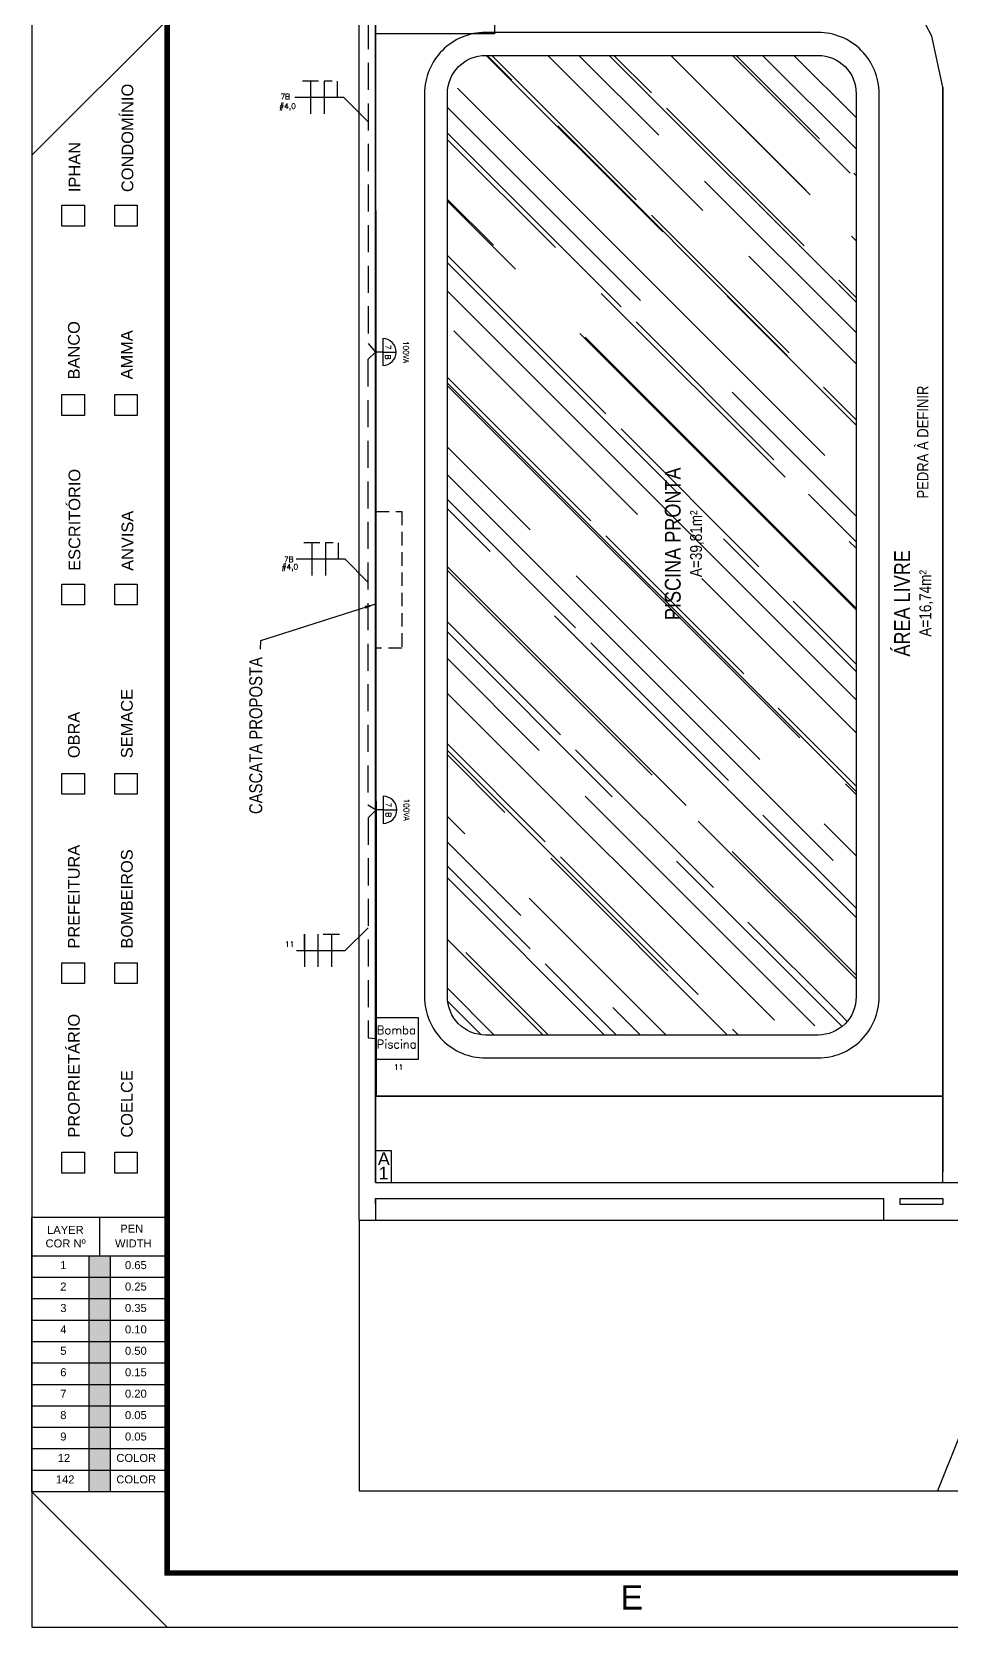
# Model space of a CAD drawing. Header units: millimetres. Extents: x 2718 to 3327, y 272 to 594.
# Drawn here: x 3123.61 to 3140.6, y 409.17 to 438.65 of the extents above; entities that cross this region are included whole.
import ezdxf
from ezdxf.enums import TextEntityAlignment as Align

# ---------------------------------------------------------------- set-up
doc = ezdxf.new("R2010")
doc.units = ezdxf.units.MM
doc.header["$MEASUREMENT"] = 0
doc.linetypes.add('DASHED', pattern=[0.75, 0.5, -0.25])
doc.linetypes.add('HIDDEN', pattern=[0.375, 0.25, -0.125])
doc.layers.get('0').update_dxf_attribs({"linetype": 'CONTINUOUS'})
for name, color, linetype, lineweight in [('Circuito Iluminação 7', 90, 'CONTINUOUS', 30), ('E-Txt-W', 7, 'CONTINUOUS', 20), ('Eletroduto_Parede', 200, 'DASHED', 30), ('Motores', 10, 'CONTINUOUS', 30)]:
    doc.layers.add(name, color=color, linetype=linetype, lineweight=lineweight)
for name, color, linetype in [('E-txt-g', 3, 'CONTINUOUS'), ('HIDROSSANITÁRIO', 8, 'CONTINUOUS'), ('Iluminação_Arandela', 50, 'CONTINUOUS'), ('Motor', 2, 'CONTINUOUS'), ('PONTOS_ELETRICOS', 2, 'CONTINUOUS'), ("PRANCHA - PROJETU'S", 7, 'CONTINUOUS'), ('Segurança', 170, 'CONTINUOUS'), ('TXT_0', 7, 'CONTINUOUS')]:
    doc.layers.add(name, color=color, linetype=linetype)
doc.styles.add('ARIAL', font='arial.ttf', dxfattribs={"height": 2})
doc.styles.add('F2', font='ARIALN.TTF')
doc.styles.add('PADRAO_TXT', font='romans.shx')
doc.styles.add('REG60', font='romans.shx', dxfattribs={"width": 0.8, "height": 0.15})
doc.styles.add('REG80', font='romans.shx', dxfattribs={"width": 0.8, "height": 0.2})
doc.styles.add('ROMANS', font='romans.shx', dxfattribs={"height": 0.1})
doc.dimstyles.get("Standard").update_dxf_attribs({"dimtxt": 0.18, "dimasz": 0.18, "dimexe": 0.18, "dimexo": 0.0625, "dimgap": 0.09, "dimtad": 0, "dimtih": 1, "dimtoh": 1, "dimdec": 4, "dimzin": 0, "dimdsep": 46, "dimtxsty": 'Standard', "dimcen": 0.09, "dimadec": 0, "dimazin": 0, "dimtfac": 1, "dimtdec": 4, "dimtofl": 0, "dimtmove": 0, "dimatfit": 3, "dimfxl": 1, "dimtolj": 1, "dimtzin": 0, "dimarcsym": 0})

# ---------------------------------------------------------------- blocks, each defined once
blk = doc.blocks.new('ADFSGASDFG')
at = {"layer": "PRANCHA - PROJETU'S"}
h = blk.add_hatch(color=1, dxfattribs=at)
h.set_gradient(color1=(255, 0, 0), color2=(255, 0, 0), tint=1)
h.paths.add_polyline_path([(278.03, 54.802), (277.634, 54.802), (277.634, 54.406), (278.03, 54.406)])
h = blk.add_hatch(color=1, dxfattribs=at)
h.set_gradient(color1=(255, 255, 0), color2=(255, 255, 0), tint=1)
h.paths.add_polyline_path([(278.03, 54.01), (278.03, 54.406), (277.634, 54.406), (277.634, 54.01)])
h = blk.add_hatch(color=1, dxfattribs=at)
h.set_gradient(color1=(0, 255, 0), color2=(0, 255, 0), tint=1)
h.paths.add_polyline_path([(278.03, 54.01), (277.634, 54.01), (277.634, 53.614), (278.03, 53.614)])
h = blk.add_hatch(color=1, dxfattribs=at)
h.set_gradient(color1=(0, 255, 255), color2=(0, 255, 255), tint=1)
h.paths.add_polyline_path([(278.03, 53.614), (277.634, 53.614), (277.634, 53.218), (278.03, 53.218)])
h = blk.add_hatch(color=1, dxfattribs=at)
h.set_gradient(color1=(0, 0, 255), color2=(0, 0, 255), tint=1)
h.paths.add_polyline_path([(278.03, 53.218), (277.634, 53.218), (277.634, 52.822), (278.03, 52.822)])
h = blk.add_hatch(color=1, dxfattribs=at)
h.set_gradient(color1=(255, 0, 255), color2=(255, 0, 255), tint=1)
h.paths.add_polyline_path([(278.03, 52.822), (277.634, 52.822), (277.634, 52.426), (278.03, 52.426)])
h = blk.add_hatch(color=1, dxfattribs=at)
h.set_gradient(color1=(255, 255, 255), tint=1)
h.paths.add_polyline_path([(278.03, 52.426), (277.634, 52.426), (277.634, 52.03), (278.03, 52.03)])
h = blk.add_hatch(color=1, dxfattribs=at)
h.set_gradient(color1=(128, 128, 128), color2=(128, 128, 128), tint=1)
h.paths.add_polyline_path([(278.03, 52.03), (277.634, 52.03), (277.634, 51.634), (278.03, 51.634)])
h = blk.add_hatch(color=1, dxfattribs=at)
h.set_gradient(color1=(192, 192, 192), color2=(192, 192, 192), tint=1)
h.paths.add_polyline_path([(278.03, 51.634), (277.634, 51.634), (277.634, 51.238), (278.03, 51.238)])
h = blk.add_hatch(color=1, dxfattribs=at)
h.set_gradient(color1=(204, 0, 0), color2=(204, 0, 0), tint=1)
h.paths.add_polyline_path([(278.03, 50.842), (278.03, 51.238), (277.634, 51.238), (277.634, 50.842)])
h = blk.add_hatch(color=1, dxfattribs=at)
h.set_gradient(color1=(0, 153, 204), color2=(0, 153, 204), tint=1)
h.paths.add_polyline_path([(278.03, 50.842), (277.634, 50.842), (277.634, 50.446), (278.03, 50.446)])
at = {"layer": "PRANCHA - PROJETU'S", "color": 1}
for p, q in [((279.078, 77.646), (276.578, 75.146)), ((279.078, 47.946), (276.578, 50.446))]:
    blk.add_line(p, q, dxfattribs=at)
at = {"layer": "PRANCHA - PROJETU'S"}
for p, q in [((279.086, 55.513), (276.578, 55.513)), ((276.578, 50.446), (276.578, 55.513)), ((277.832, 54.802), (277.832, 55.513)), ((279.086, 55.513), (279.086, 50.446)), ((279.086, 54.802), (276.578, 54.802)), ((277.634, 50.446), (277.634, 54.802)), ((278.03, 50.446), (278.03, 54.802)), ((279.086, 54.406), (276.578, 54.406)), ((279.086, 54.01), (276.578, 54.01)), ((279.086, 53.614), (276.578, 53.614)), ((279.086, 53.218), (276.578, 53.218)), ((279.086, 52.822), (276.578, 52.822)), ((279.086, 52.426), (276.578, 52.426)), ((279.086, 52.03), (276.578, 52.03)), ((279.086, 51.634), (276.578, 51.634)), ((279.086, 51.238), (276.578, 51.238)), ((279.086, 50.842), (276.578, 50.842)), ((279.086, 50.446), (276.578, 50.446))]:
    blk.add_line(p, q, dxfattribs=at)
at = {"layer": "PRANCHA - PROJETU'S", "color": 1}
blk.add_lwpolyline([(276.578, 47.946), (360.678, 47.946), (360.678, 107.346), (276.578, 107.346)], close=True, dxfattribs=at)
at = {"layer": "PRANCHA - PROJETU'S", "color": 4, "const_width": 0.1}
blk.add_lwpolyline([(279.078, 106.346), (359.678, 106.346), (359.678, 48.946), (279.078, 48.946)], close=True, dxfattribs=at)
at = {"layer": "PRANCHA - PROJETU'S"}
for points in [[(277.13, 74.223), (277.548, 74.223), (277.548, 73.838), (277.13, 73.838)], [(278.109, 74.223), (278.526, 74.223), (278.526, 73.838), (278.109, 73.838)], [(277.13, 70.723), (277.548, 70.723), (277.548, 70.338), (277.13, 70.338)], [(278.109, 70.723), (278.526, 70.723), (278.526, 70.338), (278.109, 70.338)], [(277.13, 67.223), (277.548, 67.223), (277.548, 66.838), (277.13, 66.838)], [(278.109, 67.223), (278.526, 67.223), (278.526, 66.838), (278.109, 66.838)], [(277.13, 63.723), (277.548, 63.723), (277.548, 63.338), (277.13, 63.338)], [(278.109, 63.723), (278.526, 63.723), (278.526, 63.338), (278.109, 63.338)], [(277.13, 60.223), (277.548, 60.223), (277.548, 59.838), (277.13, 59.838)], [(278.109, 60.223), (278.526, 60.223), (278.526, 59.838), (278.109, 59.838)], [(277.13, 56.723), (277.548, 56.723), (277.548, 56.338), (277.13, 56.338)], [(278.109, 56.723), (278.526, 56.723), (278.526, 56.338), (278.109, 56.338)]]:
    blk.add_lwpolyline(points, close=True, dxfattribs=at)
at = {"layer": "PRANCHA - PROJETU'S", "color": 2, "style": 'ARIAL'}
for s, height, p in [('CONDOMÍNIO', 0.2168, (278.235, 74.467)), ('IPHAN', 0.2168, (277.256, 74.467)), ('BANCO', 0.2168, (277.245, 71.005)), ('AMMA', 0.2168, (278.224, 71.005)), ('ESCRITÓRIO', 0.2168, (277.256, 67.467)), ('ANVISA', 0.2168, (278.235, 67.467)), ('SEMACE', 0.2168, (278.224, 64.005)), ('OBRA', 0.2168, (277.245, 64.005)), ('PREFEITURA', 0.2168, (277.245, 60.486)), ('BOMBEIROS', 0.2168, (278.224, 60.486)), ('PROPRIETÁRIO', 0.21676, (277.245, 56.992)), ('COELCE', 0.2168, (278.224, 56.992))]:
    blk.add_text(s, height=height, rotation=90, dxfattribs=at).set_placement(p, align=Align.TOP_LEFT)
at = {"layer": "PRANCHA - PROJETU'S", "style": 'ARIAL'}
for s, height, p in [('LAYER', 0.1479, (276.858, 55.361)), ('PEN', 0.1479, (278.211, 55.384)), ('COR Nº', 0.1479, (276.83, 55.111)), ('WIDTH', 0.1479, (278.113, 55.111)), ('1', 0.148, (277.102, 54.71)), ('0.65', 0.1479, (278.298, 54.71)), ('2', 0.148, (277.102, 54.314)), ('0.25', 0.1479, (278.298, 54.314)), ('3', 0.148, (277.102, 53.918)), ('0.35', 0.1479, (278.298, 53.918)), ('4', 0.148, (277.102, 53.522)), ('0.10', 0.1479, (278.298, 53.522)), ('5', 0.148, (277.102, 53.126)), ('0.50', 0.1479, (278.298, 53.126)), ('6', 0.148, (277.102, 52.73)), ('0.15', 0.1479, (278.298, 52.73)), ('7', 0.148, (277.102, 52.334)), ('0.20', 0.1479, (278.298, 52.334)), ('8', 0.148, (277.102, 51.938)), ('0.05', 0.1479, (278.298, 51.938)), ('9', 0.148, (277.102, 51.542)), ('0.05', 0.1479, (278.298, 51.542)), ('12', 0.1479, (277.055, 51.146)), ('COLOR', 0.1479, (278.138, 51.146)), ('142', 0.1479, (277.02, 50.75)), ('COLOR', 0.1479, (278.138, 50.75))]:
    blk.add_text(s, height=height, dxfattribs=at).set_placement(p, align=Align.TOP_LEFT)
at = {"layer": "PRANCHA - PROJETU'S", "color": 50, "linetype": 'Continuous', "style": 'ARIAL'}
blk.add_text('E', height=0.45, dxfattribs=at).set_placement((287.661, 48.496), align=Align.MIDDLE)
blk = doc.blocks.new('TXT-AMB75')
at = {"layer": 'E-txt-g', "style": 'REG80', "width": 0.8, "flags": 8}
blk.add_attdef('TXT', text='', height=0.2, dxfattribs=at).set_placement((0.005, 0.296), align=Align.CENTER)
at = {"layer": 'E-Txt-W', "style": 'REG60', "width": 0.8, "flags": 8}
blk.add_attdef('TXT', text='', height=0.15, dxfattribs=at).set_placement((0.005, 0.027), align=Align.CENTER)
blk = doc.blocks.new('luminaria3')
at = {"layer": 'PONTOS_ELETRICOS'}
for p, q in [((0, 0.133), (0, 0.383)), ((-0.09, 0), (0.09, 0)), ((0, 0.133), (0, 0))]:
    blk.add_line(p, q, dxfattribs=at)
blk.add_lwpolyline([(0.25, 0.133, 1), (-0.25, 0.133)], format="xyb", close=True, dxfattribs=at)
at = {"layer": 'TXT_0', "style": 'PADRAO_TXT', "flags": 8}
for tag, p in [('PO', (-0.001, 0.563)), ('CI', (-0.089, 0.232)), ('CO', (0.091, 0.229))]:
    blk.add_attdef(tag, text='', height=0.1, dxfattribs=at).set_placement(p, align=Align.MIDDLE)

msp = doc.modelspace()

# ---------------------------------------------------------------- hatches: boundary and pattern name
at = {"layer": 'HIDROSSANITÁRIO'}
h = msp.add_hatch(dxfattribs=at)
h.set_pattern_fill('AR-RROOF', color=8, scale=1.2, angle=135, style=0)
h.set_pattern_definition([(135, (3357.845, -2574.1792), (-2.71529004, 1.01823376), [18, -2.4, 6, -1.2]), (135, (3356.2922, -2573.4749), (-0.2800143, -1.9770706), [3.6, -0.396, 7.2, -0.9]), (135, (3356.6995, -2574.4762), (-4.98086017, 3.84383246), [9.6, -1.68, 4.8, -1.2])])
edge = h.paths.add_edge_path()
edge.add_arc((3138.137, 437.509), 0.706, 0, 90, ccw=False)
edge.add_line((3138.842, 437.509), (3138.842, 420.815))
edge.add_arc((3138.137, 420.815), 0.706, -90, 0, ccw=False)
edge.add_line((3138.137, 420.109), (3131.995, 420.109))
edge.add_arc((3131.995, 420.815), 0.706, 180, 270, ccw=False)
edge.add_line((3131.29, 420.815), (3131.29, 437.509))
edge.add_arc((3131.995, 437.509), 0.706, 90, 180, ccw=False)
edge.add_line((3131.995, 438.214), (3138.137, 438.214))
h.paths.add_polyline_path([(3135.68, 427.701), (3135.68, 430.674), (3135.227, 430.674), (3135.227, 427.701)], flags=24)
h.paths.add_polyline_path([(3136.101, 428.505), (3136.101, 429.87), (3135.707, 429.87), (3135.707, 428.505)], flags=24)

# ---------------------------------------------------------------- linework, layer by layer
at = {"layer": 'Circuito Iluminação 7', "lineweight": 30}
for p, q in [((3128.908, 437.737, -0.493), (3128.613, 437.737, -0.493)), ((3128.761, 437.737, -0.493), (3128.761, 437.136, -0.493)), ((3129.157, 437.737, -0.493), (3129.01, 437.737, -0.493)), ((3129.01, 437.737, -0.493), (3129.01, 437.136, -0.493)), ((3129.256, 437.435, -0.493), (3129.256, 437.737, -0.493)), ((3129.374, 437.435, -0.493), (3128.47, 437.435, -0.493)), ((3129.825, 436.984, -0.493), (3129.374, 437.435, -0.493)), ((3128.933, 429.203, -215.863), (3128.637, 429.203, -215.863)), ((3128.785, 429.203, -215.863), (3128.785, 428.602, -215.863)), ((3129.181, 429.203, -215.863), (3129.035, 429.203, -215.863)), ((3129.035, 429.203, -215.863), (3129.035, 428.602, -215.863)), ((3129.28, 428.902, -215.863), (3129.28, 429.203, -215.863)), ((3129.398, 428.902, -215.863), (3128.495, 428.902, -215.863)), ((3129.822, 428.478, -215.863), (3129.398, 428.902, -215.863))]:
    msp.add_line(p, q, dxfattribs=at)
at = {"layer": 'Eletroduto_Parede'}
for p, q in [((3129.825, 441.077, -0.493), (3129.825, 432.891, -0.493)), ((3129.825, 432.891, -0.493), (3129.961, 432.731, -215.863)), ((3129.961, 432.731, -215.863), (3129.822, 432.592, -215.863)), ((3129.822, 432.592, -215.863), (3129.822, 424.364, -215.863)), ((3129.822, 424.364, -215.863), (3129.97, 424.271, -215.37))]:
    msp.add_line(p, q, dxfattribs=at)
at = {"layer": 'Eletroduto_Parede', "lineweight": 30}
for p, q in [((3129.97, 424.271, -215.37), (3129.823, 424.125, -215.37)), ((3129.823, 424.125, -215.37), (3129.823, 420.055, -215.37)), ((3129.823, 420.055, -215.37), (3129.971, 420.045))]:
    msp.add_line(p, q, dxfattribs=at)
at = {"layer": 'HIDROSSANITÁRIO', "color": 8, "linetype": 'Continuous'}
for p, q in [((3129.661, 416.686), (3129.661, 461.686)), ((3129.961, 417.386), (3129.961, 440.814)), ((3140.446, 437.629), (3140.446, 418.977)), ((3140.446, 418.977), (3129.961, 418.977)), ((3129.961, 417.386, 2.518), (3140.446, 417.386, 1.58)), ((3140.446, 417.386, 0.034), (3140.746, 417.386, 0.034)), ((3129.961, 416.986), (3129.961, 417.086)), ((3129.961, 417.086), (3129.961, 416.686)), ((3129.961, 417.086, 2.489), (3139.346, 417.086, 1.58)), ((3129.961, 417.086), (3129.961, 416.686)), ((3139.346, 417.086, 1.58), (3139.346, 416.686, 1.58)), ((3139.646, 417.086, -0.363), (3140.446, 417.086, -0.363)), ((3139.646, 417.086, 0.609), (3140.446, 417.086, 0.609)), ((3139.646, 417.086, 0.609), (3140.446, 417.086, 0.609)), ((3139.646, 417.086, 1.58), (3139.646, 416.986, 1.58)), ((3139.646, 416.986, 0.609), (3140.446, 416.986, 0.609)), ((3140.446, 417.086, 0.609), (3140.446, 416.986, 1.006)), ((3140.446, 417.086, 1.58), (3140.446, 416.986, 1.58)), ((3129.661, 416.686), (3129.961, 416.686)), ((3129.661, 416.686), (3129.661, 411.686)), ((3129.661, 416.686), (3129.961, 416.686)), ((3129.961, 416.686), (3139.346, 416.686, 1.58)), ((3139.346, 416.686, 0.609), (3140.746, 416.686, 0.609)), ((3129.661, 411.686), (3171.661, 411.686))]:
    msp.add_line(p, q, dxfattribs=at)
at = {"layer": 'HIDROSSANITÁRIO', "color": 8}
msp.add_line((3140.446, 418.977), (3140.446, 417.583, 1.58), dxfattribs=at)
at = {"layer": 'HIDROSSANITÁRIO', "color": 8, "linetype": 'Continuous'}
for points, elevation in [([(3129.961, 440.814), (3132.161, 440.814), (3132.161, 438.614), (3129.961, 438.614)], -0.493), ([(3140.446, 417.386), (3140.446, 418.981), (3129.961, 418.977), (3129.961, 417.386)], 1.58)]:
    msp.add_lwpolyline(points, close=True, dxfattribs=dict(at, elevation=elevation))
at = {"layer": 'HIDROSSANITÁRIO', "color": 8}
msp.add_lwpolyline([(3129.961, 418.977), (3140.445, 418.981), (3140.446, 437.629), (3140.239, 438.572), (3139.769, 439.46), (3139.104, 440.127), (3138.676, 440.383), (3137.638, 440.753), (3136.961, 440.814), (3129.961, 440.814), (3129.97, 418.977)], dxfattribs=at)
at = {"layer": 'HIDROSSANITÁRIO', "color": 8, "elevation": -0.493}
for points in [[(3138.137, 438.638), (3131.995, 438.638, 0.414214), (3130.866, 437.509), (3130.866, 420.815, 0.414214), (3131.995, 419.686), (3138.137, 419.686, 0.414214), (3139.266, 420.815), (3139.266, 437.509, 0.414214)], [(3138.137, 438.214, -0.414214), (3138.842, 437.509), (3138.842, 420.815, -0.414214), (3138.137, 420.109), (3131.995, 420.109, -0.414214), (3131.29, 420.815), (3131.29, 437.509, -0.414214), (3131.995, 438.214)]]:
    msp.add_lwpolyline(points, format="xyb", close=True, dxfattribs=at)
at = {"layer": 'HIDROSSANITÁRIO', "color": 8, "linetype": 'HIDDEN'}
msp.add_lwpolyline([(3129.961, 427.258), (3129.961, 429.783), (3130.448, 429.783), (3130.448, 427.258)], close=True, dxfattribs=at)
at = {"layer": 'HIDROSSANITÁRIO', "color": 8, "linetype": 'Continuous'}
msp.add_lwpolyline([(3147.146, 411.686), (3146.746, 412.686), (3146.746, 411.686), (3146.746, 412.686), (3140.746, 412.686), (3140.746, 411.686), (3140.746, 412.686), (3140.346, 411.686)], dxfattribs=at)
at = {"layer": 'Motor', "ltscale": 0.25}
for p, q in [((3129.971, 419.656), (3129.971, 420.435)), ((3129.971, 420.435), (3130.75, 420.435)), ((3130.75, 420.435), (3130.75, 419.656)), ((3130.75, 419.656), (3129.97, 419.656))]:
    msp.add_line(p, q, dxfattribs=at)
at = {"layer": 'Motores', "lineweight": 30}
for p, q in [((3128.648, 421.669, -215.37), (3128.648, 421.972, -215.37)), ((3128.648, 421.972, -215.37), (3128.648, 421.372, -215.37)), ((3128.893, 421.972, -215.37), (3128.893, 421.372, -215.37)), ((3128.996, 421.972, -215.37), (3129.296, 421.972, -215.37)), ((3129.146, 421.972, -215.37), (3129.146, 421.372, -215.37)), ((3129.823, 422.09, -215.37), (3129.402, 421.669, -215.37)), ((3128.501, 421.669, -215.37), (3129.402, 421.669, -215.37))]:
    msp.add_line(p, q, dxfattribs=at)
at = {"layer": 'Segurança', "elevation": 2.518}
msp.add_lwpolyline([(3129.961, 417.386), (3130.255, 417.386), (3130.255, 417.972), (3129.961, 417.972)], close=True, dxfattribs=at)

# ---------------------------------------------------------------- block references
at = {"color": 8}
ref = msp.add_blockref('TXT-AMB75', (3136.031, 429.18, -0.493), dxfattribs=dict(at, xscale=1.458, yscale=1.458, zscale=1.458, rotation=90))
ref.add_attrib('TXT', 'PISCINA PRONTA', dxfattribs={"layer": 'E-txt-g', "color": 2, "height": 0.2916, "rotation": 90, "style": 'F2'}).set_placement((3135.599, 429.188, -0.493), align=Align.CENTER)
ref.add_attrib('TXT', 'A=39,81m²', dxfattribs={"layer": 'E-Txt-W', "height": 0.2187, "rotation": 90, "style": 'F2'}).set_placement((3135.992, 429.188, -0.493), align=Align.CENTER)
ref = msp.add_blockref('TXT-AMB75', (3140.268, 428.079), dxfattribs=dict(at, xscale=1.458, yscale=1.458, zscale=1.458, rotation=90))
ref.add_attrib('TXT', 'ÁREA LIVRE', dxfattribs={"layer": 'E-txt-g', "color": 2, "height": 0.2916, "rotation": 90, "style": 'F2'}).set_placement((3139.835, 428.087), align=Align.CENTER)
ref.add_attrib('TXT', 'A=16,74m²', dxfattribs={"layer": 'E-Txt-W', "height": 0.2187, "rotation": 90, "style": 'F2'}).set_placement((3140.228, 428.087), align=Align.CENTER)
at = {"layer": 'Iluminação_Arandela'}
ref = msp.add_blockref('luminaria3', (3129.961, 432.731, -215.863), dxfattribs=dict(at, rotation=270))
ref.add_attrib('CI', '7', dxfattribs={"layer": 'TXT_0', "height": 0.1, "rotation": 270, "style": 'PADRAO_TXT'}).set_placement((3130.193, 432.82, -215.863), align=Align.MIDDLE)
ref.add_attrib('CO', 'B', dxfattribs={"layer": 'TXT_0', "height": 0.1, "rotation": 270, "style": 'PADRAO_TXT'}).set_placement((3130.19, 432.64, -215.863), align=Align.MIDDLE)
ref.add_attrib('PO', '100VA', dxfattribs={"layer": 'TXT_0', "height": 0.1, "rotation": 270, "style": 'PADRAO_TXT'}).set_placement((3130.524, 432.732, -215.863), align=Align.MIDDLE)
ref = msp.add_blockref('luminaria3', (3129.97, 424.271, -215.37), dxfattribs=dict(at, rotation=270))
ref.add_attrib('CI', '7', dxfattribs={"layer": 'TXT_0', "height": 0.1, "rotation": 270, "style": 'PADRAO_TXT'}).set_placement((3130.202, 424.36, -215.37), align=Align.MIDDLE)
ref.add_attrib('CO', 'B', dxfattribs={"layer": 'TXT_0', "height": 0.1, "rotation": 270, "style": 'PADRAO_TXT'}).set_placement((3130.199, 424.18, -215.37), align=Align.MIDDLE)
ref.add_attrib('PO', '100VA', dxfattribs={"layer": 'TXT_0', "height": 0.1, "rotation": 270, "style": 'PADRAO_TXT'}).set_placement((3130.532, 424.273, -215.37), align=Align.MIDDLE)
at = {"layer": "PRANCHA - PROJETU'S", "color": 1}
msp.add_blockref('ADFSGASDFG', (2847.034, 361.221), dxfattribs=at)

# ---------------------------------------------------------------- texts
at = {"layer": 'Circuito Iluminação 7', "lineweight": 30, "char_height": 0.1, "attachment_point": 1, "style": 'ROMANS'}
for s, width, insert in [('7B', 0.18612, (3128.204, 437.502)), ('#4,0', 0.23728, (3128.183, 437.326)), ('7B', 0.18612, (3128.27, 428.949)), ('#4,0', 0.23728, (3128.228, 428.813))]:
    msp.add_mtext_dynamic_manual_height_columns(s, width=width, gutter_width=0.5, heights=[0], dxfattribs=dict(at, insert=insert))
at = {"layer": 'HIDROSSANITÁRIO', "color": 8, "style": 'F2'}
for s, height, p in [('PEDRA À DEFINIR', 0.21032, (3140.177, 430.024)), ('CASCATA PROPOSTA', 0.24, (3127.869, 424.193, -19.439))]:
    msp.add_text(s, height=height, rotation=90, dxfattribs=at).set_placement(p)
at = {"layer": 'Motor', "ltscale": 0.25, "insert": (3129.985, 420.278), "char_height": 0.15581, "attachment_point": 1, "style": 'ROMANS'}
msp.add_mtext_dynamic_manual_height_columns('Bomba^IPiscina', width=0.5928, gutter_width=0.779, heights=[0], dxfattribs=at)
at = {"layer": 'Motores', "lineweight": 30, "char_height": 0.1, "attachment_point": 1, "style": 'ROMANS'}
for width, heights, insert in [(0.16476, [0], (3128.289, 421.837)), (0.17348, [0.1], (3130.303, 419.567))]:
    msp.add_mtext_dynamic_manual_height_columns('11', width=width, gutter_width=0.5, heights=heights, dxfattribs=dict(at, insert=insert))
at = {"layer": 'Segurança', "style": 'ARIAL'}
for s, p in [('A', (3130.005, 417.708, 2.518)), ('1', (3130.019, 417.441, 2.518))]:
    msp.add_text(s, height=0.235, dxfattribs=at).set_placement(p)

# ---------------------------------------------------------------- leaders
at = {"layer": 'HIDROSSANITÁRIO', "color": 8}
msp.add_leader([(3129.941, 428.068, -18.946), (3127.836, 427.396, -18.946), (3127.832, 427.238, -18.946)], dimstyle='Standard', dxfattribs=at)

doc.saveas('drawing.dxf')
